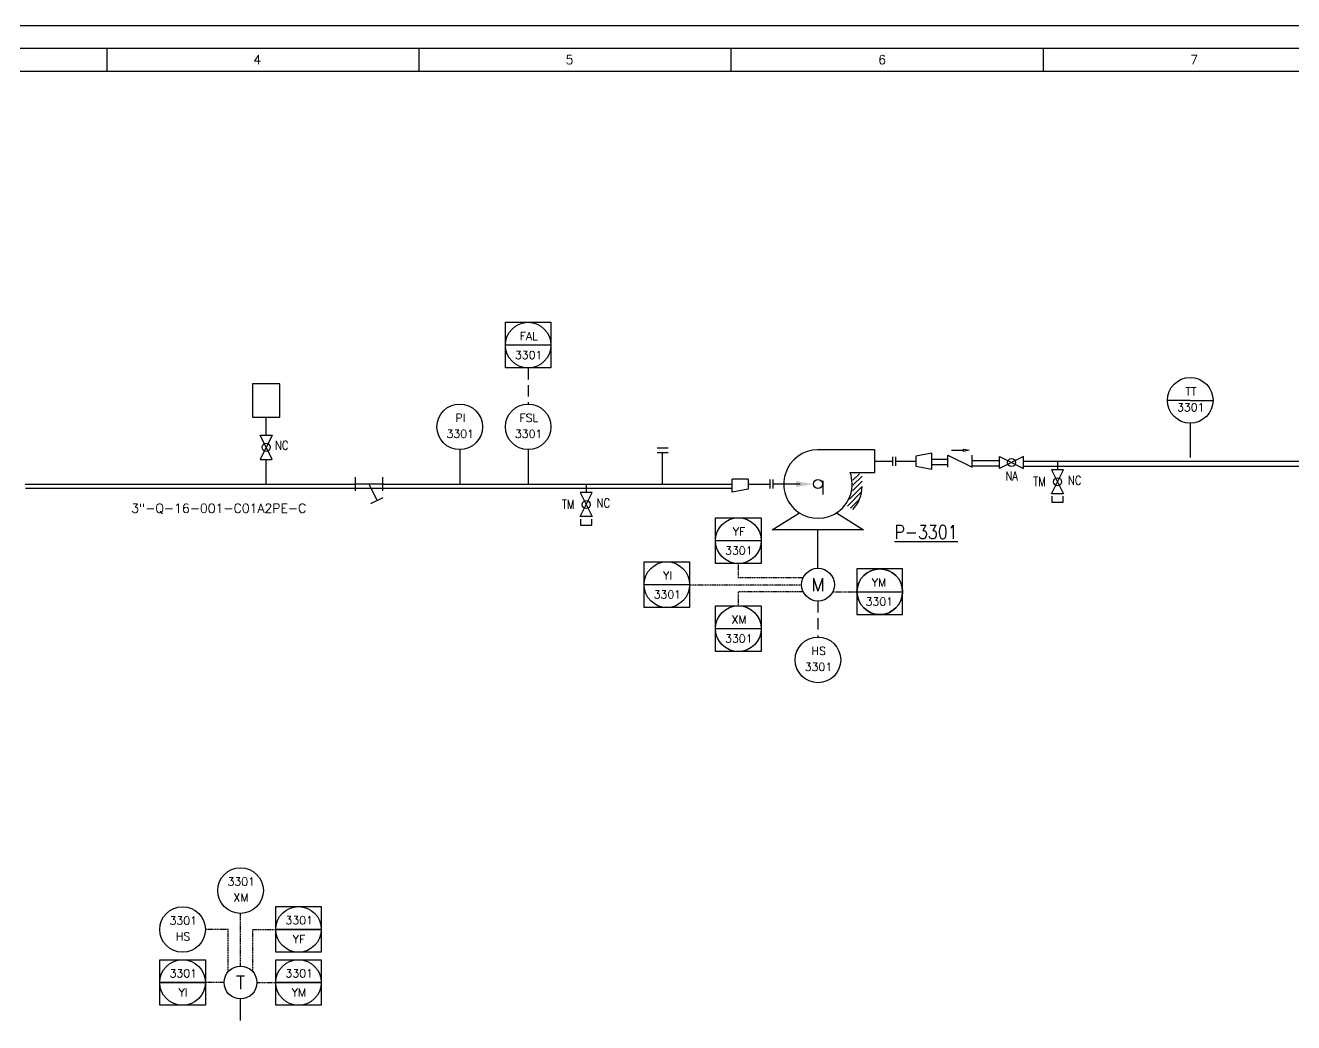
# Model space of a CAD drawing. Header units: millimetres. Extents: x 108 to 2962, y 3858 to 4561.
# Drawn here: x 2318 to 2596.1, y 4294.7 to 4513.2 of the extents above; entities that cross this region are included whole.
import ezdxf
from ezdxf.enums import TextEntityAlignment as Align

# ---------------------------------------------------------------- set-up
doc = ezdxf.new("R2010")
doc.units = ezdxf.units.MM
doc.linetypes.add('TRAZOS', pattern=[0.75, 0.5, -0.25])
for name, color, linetype in [('CAJETIN', 1, 'Continuous'), ('EQUIPOS', 5, 'Continuous'), ('FORMATO', 7, 'Continuous'), ('INSTRUMENTOS', 1, 'Continuous'), ('TEX', 7, 'Continuous'), ('TEXTO-VALVULAS Y ACCESORIOS', 7, 'Continuous'), ('TUBERIA', 5, 'Continuous'), ('TUBERÍA2', 1, 'TRAZOS'), ('VALVULAS Y ACCESORIOS', 1, 'Continuous')]:
    doc.layers.add(name, color=color, linetype=linetype)
doc.layers.add('TUBERÍA3', color=1, linetype='Continuous', true_color=0xff0000)
doc.styles.add('PY', font='ROMANS.shx')
doc.styles.add('PY1', font='ROMANS.shx', dxfattribs={"width": 0.8})
doc.linetypes.add('SEÑAL_MECANICA2', pattern='A,4.411183,["o",PY,S=4.130212,R=360,X=0,Y=-1.374287999999999],0.5888170000000001,-0.374158,["",PY,S=2,R=360,X=0,Y=-0.6882620000000002],-2.183682', length=7.55784)

# ---------------------------------------------------------------- blocks, each defined once
blk = doc.blocks.new('SEÑAL CIR')
at = {"color": 1}
blk.add_circle((0, 5.699999524999952), 5.699999524999999, dxfattribs=at)
at = {"layer": 'INSTRUMENTOS', "linetype": 'Continuous', "style": 'PY', "flags": 4}
for p in [(0.1809523809520215, 6.93779443849405), (0.125972329997694, 2.949785320935689)]:
    blk.add_attdef('---', text='', height=2, dxfattribs=at).set_placement(p, align=Align.CENTER)
blk = doc.blocks.new('REDUCCION')
at = {"color": 1}
for p, q in [((0, 2), (0, -2)), ((4, 1.25), (0, 2)), ((4, -1.25), (4, 1.25)), ((0, -2), (4, -1.25))]:
    blk.add_line(p, q, dxfattribs=at)
at = {"style": 'PY1', "width": 0.8}
blk.add_attdef('.', text='', height=2, dxfattribs=at).set_placement((2.000000000005456, -3.65345043576417), align=Align.MIDDLE)
blk = doc.blocks.new('FLECHA')
at = {"color": 1}
blk.add_solid([(-0.8753211765188098, -4.999774713264969), (0.8727474158686163, -5.000224624310703), (0, 0)], dxfattribs=at)
blk = doc.blocks.new('SEÑAL CIRCU MARCO')
at = {"color": 1, "linetype": 'Continuous', "ltscale": 0.5}
blk.add_line((5.702326539625572, 5.699999524999839), (-5.697672510374104, 5.699999524999839), dxfattribs=at)
at = {"color": 1, "flags": 128}
blk.add_lwpolyline([(5.702326539625572, 0), (-5.697672510374104, 0), (-5.697672510374104, 11.39999904999968), (5.702326539625572, 11.39999904999968)], close=True, dxfattribs=at)
at = {"color": 1}
blk.add_circle((0.0023270146266441, 5.699999524999839), 5.699999999999998, dxfattribs=at)
at = {"style": 'PY'}
for tag, p in [('XXX', (0.1832789205927838, 7.982250966302673)), ('YYY', (0.1282988696329994, 3.239477275459648))]:
    blk.add_attdef(tag, text='', height=2, dxfattribs=at).set_placement(p, align=Align.MIDDLE)
blk = doc.blocks.new('MANG-VAL')
at = {"layer": 'INSTRUMENTOS', "color": 1}
for p, q in [((0, 1.5), (0, -1.5)), ((6, 0), (0, 0)), ((3, 0), (4.799745551641535, -3.599491103283753)), ((6, 1.5), (6, -1.5)), ((3.458104765141797, -4.270311496533736), (6.141386338141272, -2.92867071003377))]:
    blk.add_line(p, q, dxfattribs=at)
blk = doc.blocks.new('VALV GLOB-V')
at = {"layer": 'INSTRUMENTOS', "color": 1, "flags": 128}
blk.add_lwpolyline([(5.700000000000273, -1.425000000000181), (5.700000000000273, 1.425000000000181), (0, -1.425000000000181), (0, 1.425000000000181)], close=True, dxfattribs=at)
at = {"layer": 'INSTRUMENTOS', "color": 1}
blk.add_circle((2.850000000000363, 0), 0.95, dxfattribs=at)
at = {"layer": 'INSTRUMENTOS', "color": 7, "linetype": 'SEÑAL_MECANICA2', "style": 'PY'}
blk.add_attdef('REF.', text='', height=2, dxfattribs=at).set_placement((2.996044442979837, -3.368335432460298), align=Align.MIDDLE)
blk = doc.blocks.new('MARCO-A1')
at = {"layer": 'FORMATO', "color": 5}
for p, q in [((215.25, 588.9999999999999), (215.25, 583.9999999999999)), ((283.6666666666667, 588.9999999999999), (283.6666666666667, 583.9999999999999)), ((352.0833333333335, 588.9999999999999), (352.0833333333335, 583.9999999999999)), ((420.5000000000002, 588.9999999999999), (420.5000000000002, 583.9999999999999))]:
    blk.add_line(p, q, dxfattribs=at)
at = {"layer": 'FORMATO', "color": 1}
blk.add_lwpolyline([(0, 593.9999999999999), (841, 593.9999999999999), (841, 0), (0, 0)], close=True, dxfattribs=at)
at = {"layer": 'FORMATO', "color": 5}
blk.add_lwpolyline([(5, 588.9999999999999), (836, 588.9999999999999), (836, 5), (5, 5)], close=True, dxfattribs=at)
at = {"layer": 'FORMATO', "color": 8, "linetype": 'Continuous'}
blk.add_lwpolyline([(10, 583.9999999999999), (831, 583.9999999999999), (831, 10), (10, 10)], close=True, dxfattribs=at)
at = {"layer": 'FORMATO', "color": 1, "style": 'PY'}
for s, p in [('4', (247.4041666666667, 585.4999999999999)), ('5', (315.8208333333334, 585.4999999999999)), ('6', (384.3375000000001, 585.4999999999999)), ('7', (452.7541666666671, 585.4999999999999))]:
    blk.add_text(s, height=2, dxfattribs=at).set_placement(p)
blk = doc.blocks.new('VALVULA RETENCION')
at = {"layer": 'VALVULAS Y ACCESORIOS'}
blk.add_line((0.7859046880575989, 2.398656068367131), (3.427878845180202, 2.398656068367131), dxfattribs=at)
at = {"layer": 'VALVULAS Y ACCESORIOS', "flags": 128}
blk.add_lwpolyline([(0, -1.333334000000149), (0, 1.333333999999922), (5.333335999999691, -1.333333999999808), (5.333335999999691, 1.333334000000149)], dxfattribs=at)
blk.add_lwpolyline([(4.647251911594139, 2.398656068367017), (3.427878845179293, 2.137684835992331), (3.427878845179293, 2.659627300741703)], close=True, dxfattribs=at)
at = {"layer": 'TEXTO-VALVULAS Y ACCESORIOS', "linetype": 'SEÑAL_MECANICA2', "style": 'PY1', "width": 0.8}
blk.add_attdef('REF.', text='', height=2, dxfattribs=at).set_placement((2.941476048964432, -3.066643458319164), align=Align.MIDDLE)

msp = doc.modelspace()

# ---------------------------------------------------------------- hatches: boundary and pattern name
at = {"layer": 'EQUIPOS'}
h = msp.add_hatch(dxfattribs=at)
h.set_pattern_fill('ANSI31', color=4, scale=0.25, style=0)
h.set_pattern_definition([(45, (2245.535924649757, 4185.455994737227), (-0.5612660075668221, 0.5612660075668221), [])])
h.paths.add_polyline_path([(2501.462478209747, 4412.202605348753), (2501.462478209747, 4415.137519981206), (2499.462478209747, 4414.566459072971), (2499.462478209747, 4412.202605348753, -0.2139031642964597), (2497.672323776898, 4408.20956788378), (2499.424656131016, 4407.12354711626, 0.193127799855329)])

# ---------------------------------------------------------------- linework, layer by layer
at = {"color": 1}
for p, q in [((2573.394003262241, 4431.045539025492), (2568.394533678864, 4431.045539025492)), ((2573.394003262241, 4431.045539025492), (2578.393472845619, 4431.045539025492)), ((2573.394003262241, 4426.046069442114), (2573.394003262243, 4418.50529043477)), ((2413.266669237373, 4420.246069516873), (2413.266669237375, 4412.705290509529)), ((2428.267172648017, 4420.246069516874), (2428.267172648018, 4412.705290509532)), ((2544.317264804199, 4417.69743704759), (2544.317264804199, 4415.840564848682)), ((2440.989328293321, 4412.70529050953), (2440.989328293321, 4410.848418310622)), ((2472.959109001051, 4410.951090509532), (2472.959109001051, 4413.801665509532)), ((2476.46750900105, 4413.801665509532), (2472.959109001051, 4413.801665509532)), ((2476.46750900105, 4413.801665509532), (2476.46750900105, 4411.608915509531)), ((2476.46750900105, 4411.608915509531), (2472.959109001051, 4410.951090509532)), ((2491.790092312851, 4394.263203009532), (2491.790092312851, 4402.705290509532))]:
    msp.add_line(p, q, dxfattribs=at)
at = {"color": 5}
for p, q in [((2520.278686851189, 4418.062297692602), (2516.841187557307, 4418.062297692602)), ((2531.55921614318, 4417.785717289646), (2525.652248965763, 4417.785717289646))]:
    msp.add_line(p, q, dxfattribs=at)
at = {"color": 4}
for p, q in [((2520.219419621985, 4416.93622033771), (2516.801676071171, 4416.93622033771)), ((2531.519704657044, 4416.659639934754), (2525.612737479627, 4416.659639934754)), ((2536.849433716683, 4416.640705136202), (2680.867119235709, 4416.640705136202)), ((2318.060756980418, 4411.830984744886), (2472.749166584216, 4411.830984744886))]:
    msp.add_line(p, q, dxfattribs=at)
at = {"color": 1, "flags": 128}
for points in [[(2543.067397304198, 4410.043037943475), (2543.067397304198, 4408.727387943475), (2545.567132304199, 4408.727387943475), (2545.567132304199, 4410.043037943475)], [(2439.73946079332, 4405.050891405414), (2439.73946079332, 4403.735241405415), (2442.239195793321, 4403.735241405415), (2442.239195793321, 4405.050891405414)]]:
    msp.add_lwpolyline(points, dxfattribs=at)
at = {"color": 1}
for centre, radius in [((2491.794174363878, 4390.663584609532), 3.599618399999946), ((2365.214132995032, 4303.506647989313), 3.599618399999947)]:
    msp.add_circle(centre, radius, dxfattribs=at)
at = {"layer": 'CAJETIN', "color": 1, "linetype": 'TRAZOS', "ltscale": 5}
msp.add_line((2428.263090597249, 4438.138844307723), (2428.267172648017, 4430.245008683628), dxfattribs=at)
at = {"layer": 'EQUIPOS', "linetype": 'Continuous'}
for p, q in [((2504.290092312851, 4417.705290509532), (2508.183035845012, 4417.705290509532)), ((2487.863230081586, 4412.705290509532), (2481.951932071468, 4412.705290509532))]:
    msp.add_line(p, q, dxfattribs=at)
at = {"layer": 'EQUIPOS', "color": 4}
msp.add_line((2492.850437580466, 4413.381116958128), (2492.850437580466, 4410.446202325676), dxfattribs=at)
at = {"layer": 'EQUIPOS', "color": 5, "linetype": 'Continuous'}
msp.add_lwpolyline([(2504.290092312851, 4420.205290509532), (2491.790092312851, 4420.205290509532, 3.146264369941694), (2498.861160124716, 4415.205290509532), (2504.290092312851, 4415.205290509532)], format="xyb", close=True, dxfattribs=at)
msp.add_lwpolyline([(2495.840126843765, 4406.392825040446), (2501.790092312851, 4402.705290509532), (2481.790092312851, 4402.705290509532), (2487.740057781937, 4406.392825040446)], dxfattribs=at)
msp.add_circle((2491.790092312851, 4412.705290509532), 1, dxfattribs=at)
at = {"layer": 'EQUIPOS', "color": 4}
msp.add_arc((2494.114056660532, 4412.202605348753), 7.348421549214435, 316.2766676721072, 0, dxfattribs=at)
at = {"layer": 'TUBERIA', "color": 5, "linetype": 'Continuous'}
for p, q in [((2508.849702845011, 4417.705290509532), (2513.26314603657, 4417.705290509532)), ((2536.848237568177, 4417.705290509532), (2630.016460487916, 4417.705290509532)), ((2318.017444299668, 4412.705290509532), (2390.370179149887, 4412.705290509532)), ((2396.354625882151, 4412.705290509532), (2472.959109001051, 4412.705290509532)), ((2476.46750900105, 4412.705290509532), (2481.285265071467, 4412.705290509532))]:
    msp.add_line(p, q, dxfattribs=at)
at = {"layer": 'TUBERIA', "linetype": 'Continuous'}
msp.add_line((2482.365266184515, 4412.705290509532), (2481.951932071468, 4412.705290509532), dxfattribs=at)
at = {"layer": 'TUBERIA', "color": 1, "linetype": 'TRAZOS', "ltscale": 0.5}
msp.add_line((2463.669223529261, 4390.663584609532), (2488.194555963879, 4390.663584609532), dxfattribs=at)
at = {"layer": 'TUBERIA', "color": 1, "linetype": 'TRAZOS', "ltscale": 5}
msp.add_line((2491.793072822886, 4387.063966378077), (2491.793072822886, 4379.181984592687), dxfattribs=at)
at = {"layer": 'TUBERIA', "color": 4, "linetype": 'Continuous'}
msp.add_lwpolyline([(2367.803720107875, 4427.371142407458), (2373.863273079911, 4427.371142407458), (2373.863273079911, 4434.680452853654), (2367.803720107875, 4434.680452853654)], close=True, dxfattribs=at)
for points in [[(2370.833496593892, 4423.383422936928), (2370.833496593892, 4427.371142407458)], [(2370.833496593892, 4412.70529050953), (2370.833496593892, 4418.120822936927)]]:
    msp.add_lwpolyline(points, dxfattribs=at)
at = {"layer": 'TUBERIA', "color": 5, "linetype": 'Continuous'}
for points in [[(2456.529012051455, 4420.659548166094), (2458.93724237969, 4420.659548166094)], [(2456.529012051455, 4419.646043633497), (2458.93724237969, 4419.646043633497)], [(2457.733127215572, 4412.705290509532), (2457.733127215572, 4419.646043633497)]]:
    msp.add_lwpolyline(points, dxfattribs=at)
at = {"layer": 'TUBERÍA2', "color": 1, "ltscale": 0.5}
for points in [[(2474.336173316997, 4395.303895353056), (2474.336173316997, 4392.201182683109), (2488.539478557854, 4392.201182683109)], [(2488.539478557854, 4389.125986535954), (2474.336173316997, 4389.125986535954), (2474.336173316997, 4386.023286535955)], [(2495.046667087914, 4389.125986535954), (2500.45000723552, 4389.125986535954)]]:
    msp.add_lwpolyline(points, dxfattribs=at)
at = {"layer": 'TUBERÍA2', "ltscale": 0.5}
for points in [[(2365.214132995032, 4307.106266389313), (2365.21413299503, 4318.655261269773)], [(2362.508377138065, 4305.880703142021), (2362.508377138064, 4315.143307263384), (2357.508377138064, 4315.143307263384)], [(2367.919888851999, 4305.880703142021), (2367.919888851999, 4315.143307263385), (2372.919888851999, 4315.143307263385)], [(2361.614519421041, 4303.506647989312), (2357.508381964074, 4303.506647989312)], [(2368.813751395032, 4303.506647989313), (2372.919888851999, 4303.506647989313)]]:
    msp.add_lwpolyline(points, dxfattribs=at)
at = {"layer": 'TUBERÍA3'}
for points in [[(2372.919888851999, 4315.147389314035), (2382.918828018754, 4315.143307259347)], [(2347.509442797319, 4303.510730044), (2357.508381964074, 4303.506647989311)], [(2372.919888851999, 4303.510730039962), (2382.918828018754, 4303.506647985275)], [(2365.214135408036, 4295.213379012105), (2365.214135408036, 4299.907024872905)]]:
    msp.add_lwpolyline(points, dxfattribs=at)
for centre in [(2474.33821434232, 4400.303364936433), (2505.349208870301, 4389.125986535955), (2474.338214342461, 4381.023816952577), (2377.919358435377, 4315.14534828676), (2352.508912380696, 4303.508689016725), (2377.919358435377, 4303.508689012689)]:
    msp.add_circle(centre, 4.999470000001031, dxfattribs=at)
at = {"layer": 'VALVULAS Y ACCESORIOS', "ltscale": 0.1}
for p, q in [((2508.183035845012, 4416.705290009532), (2508.183035845012, 4418.705291009532)), ((2508.849702845011, 4416.705290009532), (2508.849702845011, 4418.705291009532)), ((2481.285265071467, 4411.705290009531), (2481.285265071467, 4413.705291009532)), ((2481.285265071467, 4411.705290009531), (2481.285265071467, 4413.705291009532)), ((2481.951932071468, 4411.705290009531), (2481.951932071468, 4413.705291009532)), ((2481.951932071468, 4411.705290009531), (2481.951932071468, 4413.705291009532))]:
    msp.add_line(p, q, dxfattribs=at)

# ---------------------------------------------------------------- block references
msp.add_blockref('MARCO-A1', (2120.644969250896, 3919.194021018633))
for p, xscale, yscale, zscale, values in [((2428.263090598106, 4438.138844307723), 0.877100000000155, 0.877100000000155, 0.877100000000155, {'XXX': 'FAL', 'YYY': '3301'}), ((2474.336173317792, 4395.303895353056), 0.8771000000000412, 0.8771000000000412, 0.8771000000000412, {'XXX': 'YF', 'YYY': '3301'}), ((2458.667712921355, 4385.666156053597), 0.8771000000000412, 0.8771000000000412, 0.8771000000000412, {'XXX': 'YI', 'YYY': '3301'}), ((2474.336173317932, 4376.0243473692), 0.8771000000000412, 0.8771000000000412, 0.8771000000000412, {'XXX': 'XM', 'YYY': '3301'}), ((2377.91731741085, 4310.145878703383), 0.8771000000000413, 0.8771000000000413, 0.8771000000000413, {'XXX': '3301', 'YYY': 'YF'}), ((2352.506871356167, 4298.509219433347), 0.8771000000000413, 0.8771000000000413, 0.8771000000000413, {'XXX': '3301', 'YYY': 'YI'}), ((2377.91731741085, 4298.509219429311), 0.8771000000000413, 0.8771000000000413, 0.8771000000000413, {'XXX': '3301', 'YYY': 'YM'})]:
    msp.add_blockref('SEÑAL CIRCU MARCO', p, dxfattribs=dict(xscale=xscale, yscale=yscale, zscale=zscale)).add_auto_attribs(values)
at = {"linetype": 'Continuous'}
ref = msp.add_blockref('SEÑAL CIR', (2573.394003262241, 4426.046069442114), dxfattribs=dict(at, xscale=0.8771000000000413, yscale=0.8771000000000413, zscale=0.8771000000000413))
ref.add_attrib('---', 'TT', dxfattribs={"layer": 'INSTRUMENTOS', "color": 7, "linetype": 'Continuous', "height": 1.7542, "style": 'PY'}).set_placement((2573.552716595575, 4432.131208944117), align=Align.CENTER)
ref.add_attrib('---', '3301', dxfattribs={"layer": 'INSTRUMENTOS', "color": 7, "linetype": 'Continuous', "height": 1.7542, "style": 'PY'}).set_placement((2573.504493592884, 4428.633326147106), align=Align.CENTER)
ref = msp.add_blockref('SEÑAL CIR', (2413.266669237373, 4420.246069516873), dxfattribs=dict(at, xscale=0.877100000000155, yscale=0.877100000000155, zscale=0.877100000000155))
ref.add_attrib('---', 'PI', dxfattribs={"layer": 'INSTRUMENTOS', "color": 7, "linetype": 'Continuous', "height": 1.7542, "style": 'PY'}).set_placement((2413.425382570706, 4426.331209018876), align=Align.CENTER)
ref.add_attrib('---', '3301', dxfattribs={"layer": 'INSTRUMENTOS', "color": 7, "linetype": 'Continuous', "height": 1.7542, "style": 'PY'}).set_placement((2413.377159568015, 4422.833326221866), align=Align.CENTER)
ref = msp.add_blockref('SEÑAL CIR', (2428.267172648017, 4420.246069516874), dxfattribs=dict(at, xscale=0.8771000000000412, yscale=0.8771000000000412, zscale=0.8771000000000412))
ref.add_attrib('---', 'FSL', dxfattribs={"layer": 'INSTRUMENTOS', "color": 7, "linetype": 'Continuous', "height": 1.754199999999999, "style": 'PY'}).set_placement((2428.425885981349, 4426.331209018877), align=Align.CENTER)
ref.add_attrib('---', '3301', dxfattribs={"layer": 'INSTRUMENTOS', "color": 7, "linetype": 'Continuous', "height": 1.754199999999999, "style": 'PY'}).set_placement((2428.377662978659, 4422.833326221868), align=Align.CENTER)
for p, xscale, yscale, zscale, rotation in [((2370.833496593892, 4423.383422936928), 0.9232631578947803, 0.9232631578947803, 0.9232631578947803, 270), ((2544.317264804199, 4410.577964848682), 0.9232631578945529, 0.9232631578945529, 0.9232631578945529, 90), ((2440.989328293321, 4405.585818310622), 0.9232631578945529, 0.9232631578945529, 0.9232631578945529, 90)]:
    msp.add_blockref('VALV GLOB-V', p, dxfattribs=dict(at, xscale=xscale, yscale=yscale, zscale=zscale, rotation=rotation))
for name, p in [('VALVULA RETENCION', (2520.260661772952, 4417.708713239736)), ('MANG-VAL', (2390.348761336407, 4412.70529050953)), ('MANG-VAL', (2390.348761336407, 4412.70529050953))]:
    msp.add_blockref(name, p, dxfattribs=at)
at = {"linetype": 'Continuous', "xscale": 0.9232631578946666, "yscale": 0.9232631578946666, "zscale": 0.9232631578946666}
msp.add_blockref('VALV GLOB-V', (2531.58990082505, 4417.420985842774), dxfattribs=at)
ref = msp.add_blockref('SEÑAL CIRCU MARCO', (2505.351249894828, 4384.126516952577), dxfattribs=dict(xscale=-0.8771000000000412, yscale=0.8771000000000412, zscale=0.8771000000000412))
ref.add_attrib('XXX', 'YM', dxfattribs={"height": 1.754199999999999, "style": 'PY'}).set_placement((2505.190495953575, 4391.127749275121), align=Align.MIDDLE)
ref.add_attrib('YYY', '3301', dxfattribs={"height": 1.754199999999999, "style": 'PY'}).set_placement((2505.238718956272, 4386.967862470883), align=Align.MIDDLE)
at = {"linetype": 'Continuous'}
ref = msp.add_blockref('SEÑAL CIR', (2491.793072822886, 4369.183045425932), dxfattribs=dict(at, xscale=0.8771000000000412, yscale=0.8771000000000412, zscale=0.8771000000000412))
ref.add_attrib('---', 'HS', dxfattribs={"layer": 'INSTRUMENTOS', "color": 7, "linetype": 'Continuous', "height": 1.754199999999999, "style": 'PY'}).set_placement((2491.951786156218, 4375.268184927934), align=Align.CENTER)
ref.add_attrib('---', '3301', dxfattribs={"layer": 'INSTRUMENTOS', "color": 7, "linetype": 'Continuous', "height": 1.754199999999999, "style": 'PY'}).set_placement((2491.903563153526, 4371.770302130924), align=Align.CENTER)
ref = msp.add_blockref('SEÑAL CIR', (2365.21413299503, 4318.655261269773), dxfattribs=dict(at, xscale=0.8771000000000413, yscale=0.8771000000000413, zscale=0.8771000000000413))
ref.add_attrib('---', '3301', dxfattribs={"layer": 'INSTRUMENTOS', "color": 7, "linetype": 'Continuous', "height": 1.7542, "style": 'PY'}).set_placement((2365.372846328365, 4324.740400771776), align=Align.CENTER)
ref.add_attrib('---', 'XM', dxfattribs={"layer": 'INSTRUMENTOS', "color": 7, "linetype": 'Continuous', "height": 1.7542, "style": 'PY'}).set_placement((2365.324623325673, 4321.242517974765), align=Align.CENTER)
ref = msp.add_blockref('SEÑAL CIR', (2352.508959731162, 4310.120996780727), dxfattribs=dict(at, xscale=0.8771000000000413, yscale=0.8771000000000413, zscale=0.8771000000000413))
ref.add_attrib('---', '3301', dxfattribs={"layer": 'INSTRUMENTOS', "color": 7, "linetype": 'Continuous', "height": 1.7542, "style": 'PY'}).set_placement((2352.667673064494, 4316.206136282731), align=Align.CENTER)
ref.add_attrib('---', 'HS', dxfattribs={"layer": 'INSTRUMENTOS', "color": 7, "linetype": 'Continuous', "height": 1.7542, "style": 'PY'}).set_placement((2352.619450061803, 4312.708253485721), align=Align.CENTER)
at = {"layer": 'INSTRUMENTOS', "xscale": 0.7600000000002183, "yscale": 0.7600000000002183, "zscale": 0.7600000000002183, "rotation": 270}
msp.add_blockref('FLECHA', (2490.790092312851, 4412.705290509532), dxfattribs=at)
at = {"layer": 'TUBERIA', "color": 5, "linetype": 'Continuous', "xscale": 0.8771000000000412, "yscale": 0.8771000000000412, "zscale": 0.8771000000000412, "rotation": 180}
msp.add_blockref('REDUCCION', (2516.771546036571, 4417.705290509532), dxfattribs=at)

# ---------------------------------------------------------------- texts
at = {"color": 7, "style": 'PY'}
for s, height, p in [('M', 2.916357499999999, (2491.794174363878, 4390.663584609532)), ('T', 2.9163575, (2365.218217459064, 4303.506640958333))]:
    msp.add_text(s, height=height, dxfattribs=at).set_placement(p, align=Align.MIDDLE)
at = {"layer": 'EQUIPOS', "color": 6, "linetype": 'Continuous', "style": 'PY', "width": 0.85}
msp.add_text('%%UP-3301', height=3, dxfattribs=at).set_placement((2515.495058215371, 4400.702315814216), align=Align.CENTER)
at = {"layer": 'TEX', "color": 7, "char_height": 2, "width": 28.6036, "attachment_point": 5, "style": 'PY1'}
for s, insert in [('NC', (2374.254351674345, 4421.177962616478)), ('NA', (2534.265235901992, 4414.455069494789)), ('TM', (2540.366706718271, 4413.264732580465)), ('NC', (2548.07485851993, 4413.530200319581)), ('NC', (2444.746922009052, 4408.538053781521)), ('TM', (2437.038770207393, 4408.272586042404))]:
    msp.add_mtext(s, dxfattribs=dict(at, insert=insert))
at = {"layer": 'TEXTO-VALVULAS Y ACCESORIOS', "style": 'PY'}
msp.add_text('3"-Q-16-001-C01A2PE-C', height=2, dxfattribs=at).set_placement((2360.432238378278, 4406.410451206613), align=Align.CENTER)

doc.saveas('drawing.dxf')
